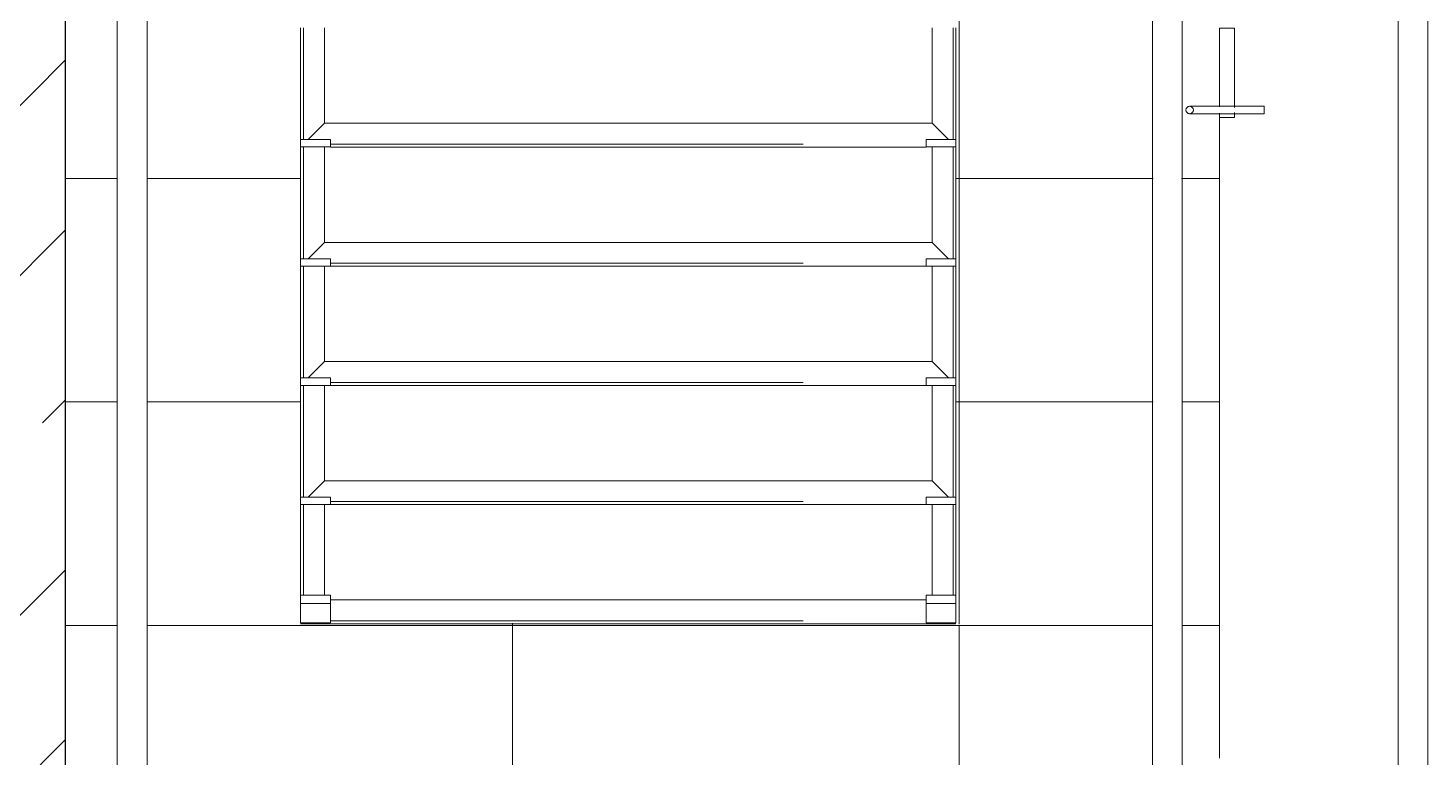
# Model space of a CAD drawing. Header units: millimetres. Extents: x -6467 to 106027, y -7090 to 195095.
# Drawn here: x 97659 to 99539, y 152517 to 153497 of the extents above; entities that cross this region are included whole.
import ezdxf

# ---------------------------------------------------------------- set-up
doc = ezdxf.new("R2010")
doc.units = ezdxf.units.MM
doc.linetypes.add('Штрих', pattern=[1270, 635, -635])
for name, color, linetype, lineweight, true_color in [('A-GENM-1', 7, 'Continuous', 9, 0xaaaaaa), ('A-GENM-2', 7, 'Continuous', 20, 0xaaaaaa), ('A-GENM-HDLN-1', 7, 'Штрих', 5, 0xaaaaaa), ('S-STRS-1', 7, 'Continuous', 9, 0xaaaaaa), ('S-STRS-2', 7, 'Continuous', 5, 0xbfbfbf)]:
    doc.layers.add(name, color=color, linetype=linetype, lineweight=lineweight, true_color=true_color)
doc.layers.add('A-WALL', color=7, linetype='Continuous', lineweight=5)
doc.layers.add('Ограждение', color=7, linetype='Continuous', lineweight=9)
pattern_1 = [(270, (97709.45, 152395.1), (600, 4e-14), []), (0, (97709.45, 152395.1), (0, 600), [])]

# ---------------------------------------------------------------- blocks, each defined once
blk = doc.blocks.new('ОМ_Уголок_ГОСТ 8509-93 - ОМ_Уголок_ГОСТ 8509-93-V107-АИ_План этажа Радиаторы_3')
at = {"layer": 'A-GENM-1'}
for p, q in [((32, -32), (10, -10)), ((840, 0), (40, 0)), ((870, -10), (848, -32)), ((32, -32), (848, -32))]:
    blk.add_line(p, q, dxfattribs=at)
at = {"layer": 'A-GENM-HDLN-1'}
blk.add_line((40, -4), (840, -4), dxfattribs=at)
blk = doc.blocks.new('ОМ_Уголок_ГОСТ 8509-93 - ОМ_Уголок_ГОСТ 8509-93-V110-АИ_План этажа Радиаторы_3')
at = {"layer": 'A-GENM-1'}
for p, q in [((160, 0), (10, 0)), ((32, -32), (10, -10)), ((32, -32), (160, -32))]:
    blk.add_line(p, q, dxfattribs=at)
at = {"layer": 'A-GENM-HDLN-1'}
blk.add_line((10, -4), (160, -4), dxfattribs=at)
blk = doc.blocks.new('ОМ_Уголок_ГОСТ 8509-93 - ОМ_Уголок_ГОСТ 8509-93-V111-АИ_План этажа Радиаторы_3')
at = {"layer": 'A-GENM-1'}
for p, q in [((290, 0), (140, 0)), ((290, -10), (268, -32)), ((140, -32), (268, -32))]:
    blk.add_line(p, q, dxfattribs=at)
at = {"layer": 'A-GENM-HDLN-1'}
blk.add_line((140, -4), (290, -4), dxfattribs=at)
blk = doc.blocks.new('ОМ_Уголок_ГОСТ 8509-93 - ОМ_Уголок_ГОСТ 8509-93-V112-АИ_План этажа Радиаторы_3')
at = {"layer": 'A-GENM-1'}
for p, q in [((840, 0), (40, 0)), ((40, -32), (840, -32))]:
    blk.add_line(p, q, dxfattribs=at)
at = {"layer": 'A-GENM-HDLN-1'}
blk.add_line((40, -4), (840, -4), dxfattribs=at)
blk = doc.blocks.new('ОМ_Уголок_ГОСТ 8509-93 - ОМ_Уголок_ГОСТ 8509-93-V113-АИ_План этажа Радиаторы_3')
at = {"layer": 'A-GENM-1'}
for p, q in [((160, 0), (38.6, 0)), ((38.6, -32), (160, -32))]:
    blk.add_line(p, q, dxfattribs=at)
at = {"layer": 'A-GENM-HDLN-1'}
blk.add_line((38.6, -4), (160, -4), dxfattribs=at)
blk = doc.blocks.new('ОМ_Уголок_ГОСТ 8509-93 - ОМ_Уголок_ГОСТ 8509-93-V114-АИ_План этажа Радиаторы_3')
at = {"layer": 'A-GENM-1'}
for p, q in [((261.4, 0), (140, 0)), ((140, -32), (261.4, -32))]:
    blk.add_line(p, q, dxfattribs=at)
at = {"layer": 'A-GENM-HDLN-1'}
blk.add_line((140, -4), (261.4, -4), dxfattribs=at)
blk = doc.blocks.new('ОМ_Полоса_Трапеция прямоугольная_Прокат_ГОСТ 103-2006 - ОМ_Полоса_Трапеция прямоугольная_Прокат_ГОСТ 103-2006-19082130-АИ_План этажа Радиаторы_3')
at = {"layer": 'A-GENM-1'}
for p, q in [((9232.3, 58496), (9242.3, 58496)), ((9232.3, 58456), (9232.3, 58496)), ((9242.3, 58496), (9242.3, 58456)), ((9242.3, 58456), (9232.3, 58456))]:
    blk.add_line(p, q, dxfattribs=at)
blk = doc.blocks.new('ОМ_Полоса_Трапеция прямоугольная_Прокат_ГОСТ 103-2006 - ОМ_Полоса_Трапеция прямоугольная_Прокат_ГОСТ 103-2006-V115-АИ_План этажа Радиаторы_3')
at = {"layer": 'A-GENM-2'}
for p, q in [((8442.3, 58496), (8432.3, 58496)), ((8432.3, 58496), (8432.3, 58456)), ((8442.3, 58456), (8442.3, 58496)), ((8432.3, 58456), (8442.3, 58456))]:
    blk.add_line(p, q, dxfattribs=at)
blk = doc.blocks.new('ОМ_Полоса_Трапеция прямоугольная_Прокат_ГОСТ 103-2006 - ОМ_Полоса_Трапеция прямоугольная_Прокат_ГОСТ 103-2006-V116-АИ_План этажа Радиаторы_3')
at = {"layer": 'A-GENM-2'}
for p, q in [((8282.3, 58496), (8272.3, 58496)), ((8272.3, 58496), (8272.3, 58456)), ((8282.3, 58456), (8282.3, 58496)), ((8272.3, 58456), (8282.3, 58456))]:
    blk.add_line(p, q, dxfattribs=at)
blk = doc.blocks.new('ОМ_Полоса_Трапеция прямоугольная_Прокат_ГОСТ 103-2006 - ОМ_Полоса_Трапеция прямоугольная_Прокат_ГОСТ 103-2006-V117-АИ_План этажа Радиаторы_3')
at = {"layer": 'A-GENM-2'}
for p, q in [((8122.3, 58496), (8112.3, 58496)), ((8112.3, 58496), (8112.3, 58456)), ((8122.3, 58456), (8122.3, 58496)), ((8112.3, 58456), (8122.3, 58456))]:
    blk.add_line(p, q, dxfattribs=at)
blk = doc.blocks.new('ОМ_Полоса_Прокат_ГОСТ 103-2006 - ОМ_Полоса_Прокат_ГОСТ 103-2006-19082131-АИ_План этажа Радиаторы_3')
at = {"layer": 'A-GENM-1'}
blk.add_line((7952.3, 58496), (7952.3, 58456), dxfattribs=at)
blk = doc.blocks.new('ОМ_Полоса_Прокат_ГОСТ 103-2006 - ОМ_Полоса_Прокат_ГОСТ 103-2006-20723456-АИ_План этажа Радиаторы_3')
at = {"layer": 'A-GENM-1'}
for p, q in [((7953.6, 58456), (7953.6, 58496)), ((7953.6, 58496), (7979.3, 58496)), ((7979.3, 58456), (7953.6, 58456))]:
    blk.add_line(p, q, dxfattribs=at)
at = {"layer": 'A-GENM-2'}
for p, q in [((7990.8, 58496), (7979.3, 58496)), ((7979.3, 58496), (7979.3, 58456)), ((7990.8, 58456), (7990.8, 58496)), ((7979.3, 58456), (7990.8, 58456))]:
    blk.add_line(p, q, dxfattribs=at)
blk = doc.blocks.new('ОМ_Полоса_Трапеция прямоугольная_Прокат_ГОСТ 103-2006 - ОМ_Полоса_Трапеция прямоугольная_Прокат_ГОСТ 103-2006-19082170-АИ_План этажа Радиаторы_3')
at = {"layer": 'A-GENM-1'}
for p, q in [((9232.3, 57656), (9242.3, 57656)), ((9232.3, 57616), (9232.3, 57656)), ((9242.3, 57656), (9242.3, 57616)), ((9242.3, 57616), (9232.3, 57616))]:
    blk.add_line(p, q, dxfattribs=at)
blk = doc.blocks.new('ОМ_Полоса_Трапеция прямоугольная_Прокат_ГОСТ 103-2006 - ОМ_Полоса_Трапеция прямоугольная_Прокат_ГОСТ 103-2006-V118-АИ_План этажа Радиаторы_3')
at = {"layer": 'A-GENM-2'}
for p, q in [((8442.3, 57656), (8432.3, 57656)), ((8432.3, 57656), (8432.3, 57616)), ((8442.3, 57616), (8442.3, 57656)), ((8432.3, 57616), (8442.3, 57616))]:
    blk.add_line(p, q, dxfattribs=at)
blk = doc.blocks.new('ОМ_Полоса_Трапеция прямоугольная_Прокат_ГОСТ 103-2006 - ОМ_Полоса_Трапеция прямоугольная_Прокат_ГОСТ 103-2006-V119-АИ_План этажа Радиаторы_3')
at = {"layer": 'A-GENM-2'}
for p, q in [((8282.3, 57656), (8272.3, 57656)), ((8272.3, 57656), (8272.3, 57616)), ((8282.3, 57616), (8282.3, 57656)), ((8272.3, 57616), (8282.3, 57616))]:
    blk.add_line(p, q, dxfattribs=at)
blk = doc.blocks.new('ОМ_Полоса_Трапеция прямоугольная_Прокат_ГОСТ 103-2006 - ОМ_Полоса_Трапеция прямоугольная_Прокат_ГОСТ 103-2006-V120-АИ_План этажа Радиаторы_3')
at = {"layer": 'A-GENM-2'}
for p, q in [((8122.3, 57656), (8112.3, 57656)), ((8112.3, 57656), (8112.3, 57616)), ((8122.3, 57616), (8122.3, 57656)), ((8112.3, 57616), (8122.3, 57616))]:
    blk.add_line(p, q, dxfattribs=at)
blk = doc.blocks.new('ОМ_Полоса_Прокат_ГОСТ 103-2006 - ОМ_Полоса_Прокат_ГОСТ 103-2006-19082171-АИ_План этажа Радиаторы_3')
at = {"layer": 'A-GENM-1'}
blk.add_line((7952.3, 57656), (7952.3, 57616), dxfattribs=at)
blk = doc.blocks.new('ОМ_Полоса_Прокат_ГОСТ 103-2006 - ОМ_Полоса_Прокат_ГОСТ 103-2006-20723498-АИ_План этажа Радиаторы_3')
at = {"layer": 'A-GENM-1'}
for p, q in [((7953.6, 57616), (7953.6, 57656)), ((7953.6, 57656), (7979.3, 57656)), ((7979.3, 57616), (7953.6, 57616))]:
    blk.add_line(p, q, dxfattribs=at)
at = {"layer": 'A-GENM-2'}
for p, q in [((7990.8, 57656), (7979.3, 57656)), ((7979.3, 57656), (7979.3, 57616)), ((7990.8, 57616), (7990.8, 57656)), ((7979.3, 57616), (7990.8, 57616))]:
    blk.add_line(p, q, dxfattribs=at)
blk = doc.blocks.new('О_Элемент ограждения_Обод_Труба_ГОСТ 8645-68 - О_Элемент ограждения_Обод_Труба_ГОСТ 8645-68-V174-АИ_План этажа Радиаторы_3')
at = {"layer": 'Ограждение'}
for p, q in [((-3900, 20), (0, 20)), ((0, -20), (-3840, -20))]:
    blk.add_line(p, q, dxfattribs=at)
blk = doc.blocks.new('О_Элемент поручня_Маршевый_Труба_ГОСТ 8732-78 - О_Элемент поручня_Маршевый_Труба_ГОСТ 8732-78-26169632-АИ_План этажа Радиаторы_3')
at = {"layer": 'Ограждение'}
for p, q in [((-13.2, 40), (-3902.6, 40)), ((-3902.6, 0), (-13.2, 0))]:
    blk.add_line(p, q, dxfattribs=at)
blk = doc.blocks.new('О_Элемент поручня_Пристенный_Двухуровневый_Труба_ГОСТ 87321 - О_Элемент поручня_Пристенный_Двухуровневый_Труба_ГОСТ 8732-78 2-26130338-АИ_План этажа Радиаторы_3')
at = {"layer": 'Ограждение'}
for p, q in [((-279.6, 40), (-4480, 40)), ((-4480, 0), (-279.6, 0))]:
    blk.add_line(p, q, dxfattribs=at)
blk = doc.blocks.new('О_Полоса_Трапеция прямоугольная_Прокат_ГОСТ 103-2006 - Крепежная пластина-V153-АИ_План этажа Радиаторы_3')
at = {"layer": 'Ограждение'}
for p, q in [((97485.8, 83880.7), (97480, 83880.7)), ((97480, 83880.7), (97480, 83860.7)), ((97600, 83880.7), (97494.3, 83880.7)), ((97600, 83860.7), (97600, 83880.7)), ((97480, 83860.7), (97486.5, 83860.7)), ((97493.5, 83860.7), (97600, 83860.7))]:
    blk.add_line(p, q, dxfattribs=at)
blk = doc.blocks.new('О_Кронштейн_Форма Г_Круг_ГОСТ 2590-2006 - О_Кронштейн_Форма Г_Круг_ГОСТ 2590-2006-V149-АИ_План этажа Радиаторы_3')
at = {"layer": 'Ограждение'}
for p, q in [((99385, 83820.7), (99385, 83895.7)), ((99395, 83895.7), (99395, 83820.7)), ((99385, 83820.7), (99390, 83820.7)), ((99390, 83820.7), (99395, 83820.7))]:
    blk.add_line(p, q, dxfattribs=at)
at = {"layer": 'Ограждение', "flags": 128}
for points in [[(99385, 83895.7), (99385, 83912.1), (99385, 83920.4), (99385, 83920.7)], [(99395, 83920.7), (99395, 83914.6), (99395, 83899.2), (99395, 83895.7)]]:
    blk.add_lwpolyline(points, dxfattribs=at)
at = {"layer": 'Ограждение'}
for start, end in [(90, 270), (270, 90)]:
    blk.add_arc((99390, 83920.7), 5, start, end, dxfattribs=at)
blk = doc.blocks.new('О_Кронштейн_Форма Г_Круг_ГОСТ 2590-2006 - О_Кронштейн_Форма Г_Круг_ГОСТ 2590-2006-V152-АИ_План этажа Радиаторы_3')
at = {"layer": 'Ограждение'}
for p, q in [((98385, 83820.7), (98385, 83895.7)), ((98395, 83895.7), (98395, 83820.7)), ((98385, 83820.7), (98385.2, 83820.7)), ((98394.8, 83820.7), (98395, 83820.7))]:
    blk.add_line(p, q, dxfattribs=at)
at = {"layer": 'Ограждение', "flags": 128}
for points in [[(98385, 83895.7), (98385, 83912.1), (98385, 83920.4), (98385, 83920.7)], [(98395, 83920.7), (98395, 83914.6), (98395, 83899.2), (98395, 83895.7)]]:
    blk.add_lwpolyline(points, dxfattribs=at)
at = {"layer": 'Ограждение'}
for start, end in [(285, 45), (150, 195), (225, 240)]:
    blk.add_arc((98390, 83920.7), 5, start, end, dxfattribs=at)

msp = doc.modelspace()

# ---------------------------------------------------------------- hatches: boundary and pattern name
at = {"layer": 'A-WALL'}
h = msp.add_hatch(dxfattribs=at)
h.set_pattern_fill('FP_1', color=256, style=0, pattern_type=2)
h.set_pattern_definition([(45, (109.45, 102614.03), (-228.0985, 228.0985), []), (45, (337.55, 102614.03), (-228.0985, 228.0985), [403.225, -80.645, 6.706, -73.939])])
h.paths.add_polyline_path([(97709.4, 149695.1), (97709.4, 149905.1), (97459.4, 149905.1), (97459.4, 149695.1)])
h.paths.add_polyline_path([(97459.4, 151555.1), (97709.4, 151555.1), (97709.4, 157795.1), (97459.4, 157795.1), (97459.4, 151560.1)])
at = {"layer": 'S-STRS-2'}
h = msp.add_hatch(dxfattribs=at)
h.set_pattern_fill('FP_136', color=256, style=0, pattern_type=2)
h.set_pattern_definition(pattern_1)
h.paths.add_polyline_path([(97779.4, 153295.1), (97779.4, 153595.1), (97709.4, 153595.1), (97709.4, 153295.1)])
h.paths.add_polyline_path([(97819.4, 153295.1), (98025.6, 153295.1), (98025.6, 153595.1), (97819.4, 153595.1)])
h.paths.add_polyline_path([(99259.4, 153295.1), (99259.4, 153382.3), (99244.4, 153383.6), (99244.4, 153392), (99259.4, 153392), (99259.4, 153595.1), (99209.4, 153595.1), (99209.4, 153295.1), (99230.6, 153295.1)])
h.paths.add_polyline_path([(99169.4, 153295.1), (99169.4, 153595.1), (98905.6, 153595.1), (98905.6, 153295.1)])
h.paths.add_polyline_path([(99229.2, 153382.2), (99233.2, 153391.5), (99235.4, 153389.6), (99235.3, 153383.2), (99230.1, 153382.3)])
h.paths.add_polyline_path([(99220.7, 153382.3), (99214.4, 153387.1), (99215.9, 153390.7), (99224.4, 153387.1), (99222.5, 153384.6)])
h = msp.add_hatch(dxfattribs=at)
h.set_pattern_fill('FP_136', color=256, style=0, pattern_type=2)
h.set_pattern_definition(pattern_1)
h.paths.add_polyline_path([(99259.4, 152995.1), (99259.4, 153295.1), (99209.4, 153295.1), (99209.4, 152995.1), (99230.6, 152995.1)])
h.paths.add_polyline_path([(97709.4, 152995.1), (97779.4, 152995.1), (97779.4, 153295.1), (97709.4, 153295.1)])
h.paths.add_polyline_path([(97819.4, 152995.1), (98025.6, 152997.3), (98025.6, 153295.1), (97819.4, 153295.1)])
h.paths.add_polyline_path([(98905.6, 152995.1), (99169.4, 152997.3), (99169.4, 153295.1), (98905.6, 153295.1), (98905.6, 152997.3)])
h = msp.add_hatch(dxfattribs=at)
h.set_pattern_fill('FP_136', color=256, style=0, pattern_type=2)
h.set_pattern_definition(pattern_1)
h.paths.add_polyline_path([(97779.4, 152695.1), (97779.4, 152995.1), (97709.4, 152995.1), (97709.4, 152695.1)])
h.paths.add_polyline_path([(97819.4, 152695.1), (99169.4, 152697.3), (99169.4, 152995.1), (98905.6, 152995.1), (98905.6, 152697.3), (98025.6, 152698.7), (98025.6, 152995.1), (97819.4, 152995.1)])
h.paths.add_polyline_path([(99209.4, 152695.1), (99259.4, 152695.1), (99259.4, 152995.1), (99209.4, 152995.1), (99209.4, 152712.3)])
h = msp.add_hatch(dxfattribs=at)
h.set_pattern_fill('FP_136', color=256, style=0, pattern_type=2)
h.set_pattern_definition(pattern_1)
h.paths.add_polyline_path([(99189.4, 152398), (99172.2, 152400.9), (99169.4, 152406.7), (99169.4, 152695.1), (97819.4, 152695.1), (97819.4, 152395.1), (98869.4, 152395.1), (98869.4, 152430.1), (98889.4, 152430.1), (98889.4, 152395.1), (99189.4, 152395.1)])
h.paths.add_polyline_path([(99193.9, 152395.1), (99259.4, 152397.1), (99259.4, 152402.3), (99244.4, 152403.6), (99244.4, 152412), (99259.4, 152412), (99259.4, 152695.1), (99209.4, 152695.1), (99207.5, 152401.6), (99201.7, 152399.1), (99189.5, 152395.1), (99193.9, 152395.1)])
h.paths.add_polyline_path([(97769.4, 152395.1), (97779.4, 152395.1), (97779.4, 152695.1), (97709.4, 152695.1), (97709.4, 152395.1), (97749.4, 152395.1), (97749.4, 152430.1), (97769.4, 152430.1), (97769.4, 152410.1)])
h.paths.add_polyline_path([(98886.4, 152395.1), (98886.4, 152427.1), (98872.4, 152427.1), (98874.4, 152395.1)])
h.paths.add_polyline_path([(97752.4, 152395.1), (97766.4, 152395.1), (97766.4, 152427.1), (97752.4, 152427.1)])
h.paths.add_polyline_path([(99229.2, 152402.2), (99233.2, 152411.5), (99235.4, 152409.6), (99235.3, 152403.2), (99230.1, 152402.3)])
h.paths.add_polyline_path([(99220.7, 152402.3), (99214.4, 152407.1), (99215.9, 152410.7), (99223.1, 152405.4), (99221.4, 152403.2)])

# ---------------------------------------------------------------- linework, layer by layer
at = {"layer": 'A-WALL'}
msp.add_line((97709.4, 151560.1), (97709.4, 157795.1), dxfattribs=at)
at = {"layer": 'S-STRS-1'}
for p, q in [((99259.4, 153295.1), (99259.4, 153377.1)), ((97709.4, 153295.1), (97779.4, 153295.1)), ((97709.4, 153295.1), (97779.4, 153295.1)), ((97819.4, 153295.1), (98025.6, 153295.1)), ((97819.4, 153295.1), (98025.6, 153295.1)), ((98905.6, 153295.1), (99170.3, 153295.1)), ((98905.6, 153295.1), (99170.3, 153295.1)), ((99208.6, 153295.1), (99259.4, 153295.1)), ((99208.6, 153295.1), (99259.4, 153295.1)), ((99259.4, 152995.1), (99259.4, 153295.1)), ((97709.4, 152995.1), (97779.4, 152995.1)), ((97709.4, 152995.1), (97779.4, 152995.1)), ((97819.4, 152995.1), (98025.6, 152995.1)), ((97819.4, 152995.1), (98025.6, 152995.1)), ((98905.6, 152995.1), (99170.2, 152995.1)), ((98905.6, 152995.1), (99170.2, 152995.1)), ((99208.7, 152995.1), (99259.4, 152995.1)), ((99208.7, 152995.1), (99259.4, 152995.1)), ((99259.4, 152695.1), (99259.4, 152995.1)), ((97709.4, 152695.1), (97779.4, 152695.1)), ((97709.4, 152695.1), (97779.4, 152695.1)), ((97819.4, 152695.1), (99170.1, 152695.1)), ((97819.4, 152695.1), (99170.1, 152695.1)), ((99208.8, 152695.1), (99259.4, 152695.1)), ((99208.8, 152695.1), (99259.4, 152695.1)), ((99259.4, 152517.1), (99259.4, 152695.1))]:
    msp.add_line(p, q, dxfattribs=at)

# ---------------------------------------------------------------- block references
at = {"layer": 'A-GENM-1', "extrusion": (0, 0, -1)}
for name, p, rotation in [('ОМ_Уголок_ГОСТ 8509-93 - ОМ_Уголок_ГОСТ 8509-93-V111-АИ_План этажа Радиаторы_3', (-98025.6, 153637.3), 269.9999999999994), ('ОМ_Уголок_ГОСТ 8509-93 - ОМ_Уголок_ГОСТ 8509-93-V110-АИ_План этажа Радиаторы_3', (-98905.6, 153337.3), 89.99999999999957), ('ОМ_Уголок_ГОСТ 8509-93 - ОМ_Уголок_ГОСТ 8509-93-V107-АИ_План этажа Радиаторы_3', (-98025.6, 153337.3), 180), ('ОМ_Уголок_ГОСТ 8509-93 - ОМ_Уголок_ГОСТ 8509-93-V111-АИ_План этажа Радиаторы_3', (-98025.6, 153477.3), 269.9999999999994), ('ОМ_Уголок_ГОСТ 8509-93 - ОМ_Уголок_ГОСТ 8509-93-V110-АИ_План этажа Радиаторы_3', (-98905.6, 153177.3), 89.99999999999957), ('ОМ_Уголок_ГОСТ 8509-93 - ОМ_Уголок_ГОСТ 8509-93-V107-АИ_План этажа Радиаторы_3', (-98025.6, 153177.3), 180), ('ОМ_Уголок_ГОСТ 8509-93 - ОМ_Уголок_ГОСТ 8509-93-V111-АИ_План этажа Радиаторы_3', (-98025.6, 153317.3), 269.9999999999994), ('ОМ_Уголок_ГОСТ 8509-93 - ОМ_Уголок_ГОСТ 8509-93-V110-АИ_План этажа Радиаторы_3', (-98905.6, 153017.3), 89.99999999999957), ('ОМ_Уголок_ГОСТ 8509-93 - ОМ_Уголок_ГОСТ 8509-93-V107-АИ_План этажа Радиаторы_3', (-98025.6, 153017.3), 180), ('ОМ_Уголок_ГОСТ 8509-93 - ОМ_Уголок_ГОСТ 8509-93-V111-АИ_План этажа Радиаторы_3', (-98025.6, 153157.3), 269.9999999999994), ('ОМ_Уголок_ГОСТ 8509-93 - ОМ_Уголок_ГОСТ 8509-93-V110-АИ_План этажа Радиаторы_3', (-98905.6, 152857.3), 89.99999999999957), ('ОМ_Уголок_ГОСТ 8509-93 - ОМ_Уголок_ГОСТ 8509-93-V107-АИ_План этажа Радиаторы_3', (-98025.6, 152857.3), 180), ('ОМ_Уголок_ГОСТ 8509-93 - ОМ_Уголок_ГОСТ 8509-93-V114-АИ_План этажа Радиаторы_3', (-98025.6, 152997.3), 269.9999999999994), ('ОМ_Уголок_ГОСТ 8509-93 - ОМ_Уголок_ГОСТ 8509-93-V113-АИ_План этажа Радиаторы_3', (-98905.6, 152697.3), 89.99999999999957), ('ОМ_Уголок_ГОСТ 8509-93 - ОМ_Уголок_ГОСТ 8509-93-V112-АИ_План этажа Радиаторы_3', (-98025.6, 152697.3), 180)]:
    msp.add_blockref(name, p, dxfattribs=dict(at, rotation=rotation))
at = {"layer": 'A-GENM-1', "rotation": 89.999999999999}
for name, p in [('ОМ_Полоса_Трапеция прямоугольная_Прокат_ГОСТ 103-2006 - ОМ_Полоса_Трапеция прямоугольная_Прокат_ГОСТ 103-2006-19082130-АИ_План этажа Радиаторы_3', (156521.6, 144105.1)), ('ОМ_Полоса_Трапеция прямоугольная_Прокат_ГОСТ 103-2006 - ОМ_Полоса_Трапеция прямоугольная_Прокат_ГОСТ 103-2006-19082170-АИ_План этажа Радиаторы_3', (156521.6, 144105.1)), ('ОМ_Полоса_Трапеция прямоугольная_Прокат_ГОСТ 103-2006 - ОМ_Полоса_Трапеция прямоугольная_Прокат_ГОСТ 103-2006-V115-АИ_План этажа Радиаторы_3', (156521.6, 144745.1)), ('ОМ_Полоса_Трапеция прямоугольная_Прокат_ГОСТ 103-2006 - ОМ_Полоса_Трапеция прямоугольная_Прокат_ГОСТ 103-2006-V118-АИ_План этажа Радиаторы_3', (156521.6, 144745.1)), ('ОМ_Полоса_Трапеция прямоугольная_Прокат_ГОСТ 103-2006 - ОМ_Полоса_Трапеция прямоугольная_Прокат_ГОСТ 103-2006-V116-АИ_План этажа Радиаторы_3', (156521.6, 144745.1)), ('ОМ_Полоса_Трапеция прямоугольная_Прокат_ГОСТ 103-2006 - ОМ_Полоса_Трапеция прямоугольная_Прокат_ГОСТ 103-2006-V119-АИ_План этажа Радиаторы_3', (156521.6, 144745.1)), ('ОМ_Полоса_Трапеция прямоугольная_Прокат_ГОСТ 103-2006 - ОМ_Полоса_Трапеция прямоугольная_Прокат_ГОСТ 103-2006-V117-АИ_План этажа Радиаторы_3', (156521.6, 144745.1)), ('ОМ_Полоса_Трапеция прямоугольная_Прокат_ГОСТ 103-2006 - ОМ_Полоса_Трапеция прямоугольная_Прокат_ГОСТ 103-2006-V120-АИ_План этажа Радиаторы_3', (156521.6, 144745.1)), ('ОМ_Полоса_Прокат_ГОСТ 103-2006 - ОМ_Полоса_Прокат_ГОСТ 103-2006-20723456-АИ_План этажа Радиаторы_3', (156521.6, 144745.1)), ('ОМ_Полоса_Прокат_ГОСТ 103-2006 - ОМ_Полоса_Прокат_ГОСТ 103-2006-20723498-АИ_План этажа Радиаторы_3', (156521.6, 144745.1)), ('ОМ_Полоса_Прокат_ГОСТ 103-2006 - ОМ_Полоса_Прокат_ГОСТ 103-2006-19082131-АИ_План этажа Радиаторы_3', (156521.6, 144745.1)), ('ОМ_Полоса_Прокат_ГОСТ 103-2006 - ОМ_Полоса_Прокат_ГОСТ 103-2006-19082171-АИ_План этажа Радиаторы_3', (156521.6, 144745.1))]:
    msp.add_blockref(name, p, dxfattribs=at)
at = {"layer": 'Ограждение'}
for name, p, rotation in [('О_Элемент поручня_Пристенный_Двухуровневый_Труба_ГОСТ 87321 - О_Элемент поручня_Пристенный_Двухуровневый_Труба_ГОСТ 8732-78 2-26130338-АИ_План этажа Радиаторы_3', (97779.4, 152115.4), 269.9999999999999), ('О_Элемент поручня_Маршевый_Труба_ГОСТ 8732-78 - О_Элемент поручня_Маршевый_Труба_ГОСТ 8732-78-26169632-АИ_План этажа Радиаторы_3', (99209.4, 156305), 89.99999999999925), ('О_Элемент ограждения_Обод_Труба_ГОСТ 8645-68 - О_Элемент ограждения_Обод_Труба_ГОСТ 8645-68-V174-АИ_План этажа Радиаторы_3', (99519.4, 152395.1), 269.9999999999994), ('О_Полоса_Трапеция прямоугольная_Прокат_ГОСТ 103-2006 - Крепежная пластина-V153-АИ_План этажа Радиаторы_3', (183140.1, 55897.1), 89.99999999999962), ('О_Кронштейн_Форма Г_Круг_ГОСТ 2590-2006 - О_Кронштейн_Форма Г_Круг_ГОСТ 2590-2006-V149-АИ_План этажа Радиаторы_3', (183140.1, 53997.1), 89.99999999999962), ('О_Кронштейн_Форма Г_Круг_ГОСТ 2590-2006 - О_Кронштейн_Форма Г_Круг_ГОСТ 2590-2006-V152-АИ_План этажа Радиаторы_3', (183140.1, 54997.1), 89.99999999999962)]:
    msp.add_blockref(name, p, dxfattribs=dict(at, rotation=rotation))

doc.saveas('drawing.dxf')
